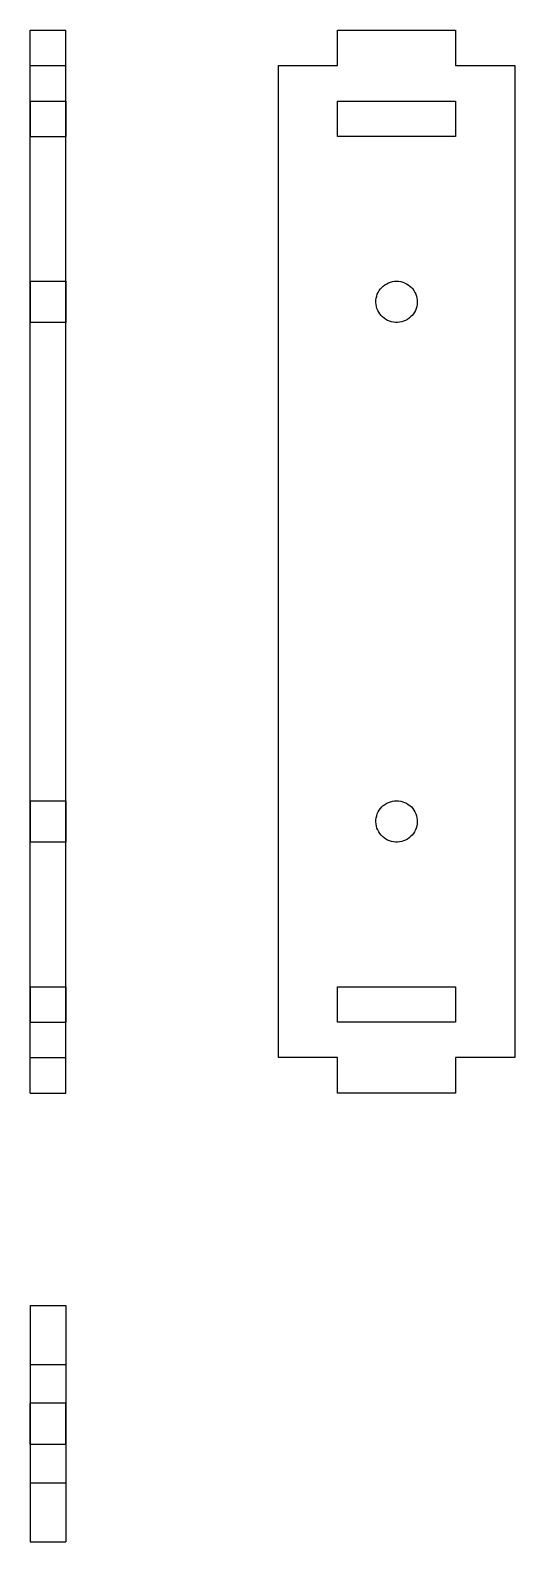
# Model space of a CAD drawing. Extents: x 0 to 0.68, y 0 to 2.13.
import ezdxf

# ---------------------------------------------------------------- set-up
doc = ezdxf.new("R2010")
doc.units = 0
doc.linetypes.add('HIDDEN', pattern=[0.075, 0.050025, -0.024975])
for name, color, linetype in [('FRONT', 7, 'CONTINUOUS'), ('FRONT_HID', 7, 'HIDDEN'), ('LEFT', 7, 'CONTINUOUS'), ('TOP', 7, 'CONTINUOUS'), ('TOP_HID', 7, 'HIDDEN')]:
    doc.layers.add(name, color=color, linetype=linetype)

msp = doc.modelspace()

# ---------------------------------------------------------------- linework, layer by layer
at = {"layer": 'FRONT'}
for p, q in [((0, 2.083333), (0, 2.133333)), ((0, 2.133333), (0.05, 2.133333)), ((0.05, 2.083333), (0.05, 2.133333)), ((0, 0.683333), (0, 2.083333)), ((0, 2.083333), (0.05, 2.083333)), ((0.05, 0.683333), (0.05, 2.083333)), ((0, 0.633333), (0, 0.683333)), ((0, 0.683333), (0.05, 0.683333)), ((0.05, 0.633333), (0.05, 0.683333)), ((0, 0.633333), (0.05, 0.633333))]:
    msp.add_line(p, q, dxfattribs=at)
at = {"layer": 'FRONT_HID', "linetype": 'HIDDEN'}
for p, q in [((0, 1.983333), (0, 2.033333)), ((0, 2.033333), (0, 1.983333)), ((0, 2.033333), (0.05, 2.033333)), ((0, 2.033333), (0.05, 2.033333)), ((0.05, 1.983333), (0.05, 2.033333)), ((0.05, 2.033333), (0.05, 1.983333)), ((0, 1.983333), (0.05, 1.983333)), ((0, 1.983333), (0.05, 1.983333)), ((0, 1.779167), (0, 1.720833)), ((0, 1.720833), (0, 1.779167)), ((0, 1.779167), (0.05, 1.779167)), ((0.05, 1.779167), (0.05, 1.720833)), ((0.05, 1.720833), (0.05, 1.779167)), ((0.05, 1.720833), (0, 1.720833)), ((0, 1.045833), (0, 0.9875)), ((0, 0.9875), (0, 1.045833)), ((0, 1.045833), (0.05, 1.045833)), ((0.05, 1.045833), (0.05, 0.9875)), ((0.05, 0.9875), (0.05, 1.045833)), ((0.05, 0.9875), (0, 0.9875)), ((0, 0.733333), (0, 0.783333)), ((0, 0.783333), (0, 0.733333)), ((0, 0.783333), (0.05, 0.783333)), ((0, 0.783333), (0.05, 0.783333)), ((0.05, 0.733333), (0.05, 0.783333)), ((0.05, 0.783333), (0.05, 0.733333)), ((0, 0.733333), (0.05, 0.733333)), ((0, 0.733333), (0.05, 0.733333))]:
    msp.add_line(p, q, dxfattribs=at)
at = {"layer": 'LEFT'}
for p, q in [((0.433333, 2.083333), (0.433333, 2.133333)), ((0.433333, 2.133333), (0.6, 2.133333)), ((0.6, 2.133333), (0.6, 2.083333)), ((0.35, 0.683333), (0.35, 2.083333)), ((0.35, 2.083333), (0.433333, 2.083333)), ((0.6, 2.083333), (0.683333, 2.083333)), ((0.683333, 2.083333), (0.683333, 0.683333)), ((0.433333, 1.983333), (0.433333, 2.033333)), ((0.433333, 2.033333), (0.6, 2.033333)), ((0.6, 2.033333), (0.6, 1.983333)), ((0.6, 1.983333), (0.433333, 1.983333)), ((0.495787, 1.770365), (0.497919, 1.772343)), ((0.497919, 1.772343), (0.500236, 1.774099)), ((0.500236, 1.774099), (0.502718, 1.775615)), ((0.502718, 1.775615), (0.505337, 1.776876)), ((0.505337, 1.776876), (0.50807, 1.777871)), ((0.50807, 1.777871), (0.510887, 1.778588)), ((0.510887, 1.778588), (0.513763, 1.779022)), ((0.513763, 1.779022), (0.516667, 1.779167)), ((0.516667, 1.779167), (0.519571, 1.779022)), ((0.519571, 1.779022), (0.522446, 1.778588)), ((0.522446, 1.778588), (0.525264, 1.777871)), ((0.525264, 1.777871), (0.527996, 1.776876)), ((0.527996, 1.776876), (0.530616, 1.775615)), ((0.530616, 1.775615), (0.533097, 1.774099)), ((0.533097, 1.774099), (0.535415, 1.772343)), ((0.535415, 1.772343), (0.537546, 1.770365)), ((0.487509, 1.749273), (0.487582, 1.75218)), ((0.487582, 1.75218), (0.487943, 1.755065)), ((0.487943, 1.755065), (0.48859, 1.7579)), ((0.48859, 1.7579), (0.489516, 1.760656)), ((0.489516, 1.760656), (0.490712, 1.763306)), ((0.490712, 1.763306), (0.492166, 1.765824)), ((0.492166, 1.765824), (0.493863, 1.768185)), ((0.493863, 1.768185), (0.495787, 1.770365)), ((0.537546, 1.770365), (0.53947, 1.768185)), ((0.53947, 1.768185), (0.541167, 1.765824)), ((0.541167, 1.765824), (0.542621, 1.763306)), ((0.542621, 1.763306), (0.543817, 1.760656)), ((0.543817, 1.760656), (0.544743, 1.7579)), ((0.544743, 1.7579), (0.54539, 1.755065)), ((0.54539, 1.755065), (0.545752, 1.75218)), ((0.545752, 1.75218), (0.545824, 1.749273)), ((0.487726, 1.746373), (0.487509, 1.749273)), ((0.488231, 1.74351), (0.487726, 1.746373)), ((0.489019, 1.740711), (0.488231, 1.74351)), ((0.490081, 1.738004), (0.489019, 1.740711)), ((0.491408, 1.735417), (0.490081, 1.738004)), ((0.492985, 1.732974), (0.491408, 1.735417)), ((0.494798, 1.730701), (0.492985, 1.732974)), ((0.496828, 1.728619), (0.494798, 1.730701)), ((0.499056, 1.72675), (0.496828, 1.728619)), ((0.536505, 1.728619), (0.534278, 1.72675)), ((0.538535, 1.730701), (0.536505, 1.728619)), ((0.540348, 1.732974), (0.538535, 1.730701)), ((0.541926, 1.735417), (0.540348, 1.732974)), ((0.543252, 1.738004), (0.541926, 1.735417)), ((0.544315, 1.740711), (0.543252, 1.738004)), ((0.545102, 1.74351), (0.544315, 1.740711)), ((0.545607, 1.746373), (0.545102, 1.74351)), ((0.545824, 1.749273), (0.545607, 1.746373)), ((0.501458, 1.725112), (0.499056, 1.72675)), ((0.504012, 1.723722), (0.501458, 1.725112)), ((0.506691, 1.722592), (0.504012, 1.723722)), ((0.50947, 1.721735), (0.506691, 1.722592)), ((0.51232, 1.721159), (0.50947, 1.721735)), ((0.515213, 1.72087), (0.51232, 1.721159)), ((0.518121, 1.72087), (0.515213, 1.72087)), ((0.521014, 1.721159), (0.518121, 1.72087)), ((0.523864, 1.721735), (0.521014, 1.721159)), ((0.526642, 1.722592), (0.523864, 1.721735)), ((0.529322, 1.723722), (0.526642, 1.722592)), ((0.531875, 1.725112), (0.529322, 1.723722)), ((0.534278, 1.72675), (0.531875, 1.725112)), ((0.510887, 1.045255), (0.513763, 1.045688)), ((0.513763, 1.045688), (0.516667, 1.045833)), ((0.516667, 1.045833), (0.519571, 1.045688)), ((0.519571, 1.045688), (0.522446, 1.045255)), ((0.487943, 1.021731), (0.48859, 1.024566)), ((0.48859, 1.024566), (0.489516, 1.027322)), ((0.489516, 1.027322), (0.490712, 1.029973)), ((0.490712, 1.029973), (0.492166, 1.032491)), ((0.492166, 1.032491), (0.493863, 1.034852)), ((0.493863, 1.034852), (0.495787, 1.037032)), ((0.495787, 1.037032), (0.497919, 1.03901)), ((0.497919, 1.03901), (0.500236, 1.040765)), ((0.500236, 1.040765), (0.502718, 1.042281)), ((0.502718, 1.042281), (0.505337, 1.043543)), ((0.505337, 1.043543), (0.50807, 1.044538)), ((0.50807, 1.044538), (0.510887, 1.045255)), ((0.522446, 1.045255), (0.525264, 1.044538)), ((0.525264, 1.044538), (0.527996, 1.043543)), ((0.527996, 1.043543), (0.530616, 1.042281)), ((0.530616, 1.042281), (0.533097, 1.040765)), ((0.533097, 1.040765), (0.535415, 1.03901)), ((0.535415, 1.03901), (0.537546, 1.037032)), ((0.537546, 1.037032), (0.53947, 1.034852)), ((0.53947, 1.034852), (0.541167, 1.032491)), ((0.541167, 1.032491), (0.542621, 1.029973)), ((0.542621, 1.029973), (0.543817, 1.027322)), ((0.543817, 1.027322), (0.544743, 1.024566)), ((0.544743, 1.024566), (0.54539, 1.021731)), ((0.487509, 1.01594), (0.487582, 1.018846)), ((0.487726, 1.01304), (0.487509, 1.01594)), ((0.487582, 1.018846), (0.487943, 1.021731)), ((0.488231, 1.010176), (0.487726, 1.01304)), ((0.489019, 1.007377), (0.488231, 1.010176)), ((0.490081, 1.004671), (0.489019, 1.007377)), ((0.491408, 1.002083), (0.490081, 1.004671)), ((0.543252, 1.004671), (0.541926, 1.002083)), ((0.544315, 1.007377), (0.543252, 1.004671)), ((0.545102, 1.010176), (0.544315, 1.007377)), ((0.545607, 1.01304), (0.545102, 1.010176)), ((0.54539, 1.021731), (0.545752, 1.018846)), ((0.545824, 1.01594), (0.545607, 1.01304)), ((0.545752, 1.018846), (0.545824, 1.01594)), ((0.492985, 0.999641), (0.491408, 1.002083)), ((0.494798, 0.997367), (0.492985, 0.999641)), ((0.496828, 0.995286), (0.494798, 0.997367)), ((0.499056, 0.993417), (0.496828, 0.995286)), ((0.501458, 0.991779), (0.499056, 0.993417)), ((0.504012, 0.990388), (0.501458, 0.991779)), ((0.506691, 0.989259), (0.504012, 0.990388)), ((0.50947, 0.988402), (0.506691, 0.989259)), ((0.51232, 0.987826), (0.50947, 0.988402)), ((0.515213, 0.987536), (0.51232, 0.987826)), ((0.518121, 0.987536), (0.515213, 0.987536)), ((0.521014, 0.987826), (0.518121, 0.987536)), ((0.523864, 0.988402), (0.521014, 0.987826)), ((0.526642, 0.989259), (0.523864, 0.988402)), ((0.529322, 0.990388), (0.526642, 0.989259)), ((0.531875, 0.991779), (0.529322, 0.990388)), ((0.534278, 0.993417), (0.531875, 0.991779)), ((0.536505, 0.995286), (0.534278, 0.993417)), ((0.538535, 0.997367), (0.536505, 0.995286)), ((0.540348, 0.999641), (0.538535, 0.997367)), ((0.541926, 1.002083), (0.540348, 0.999641)), ((0.433333, 0.733333), (0.433333, 0.783333)), ((0.433333, 0.783333), (0.6, 0.783333)), ((0.6, 0.783333), (0.6, 0.733333)), ((0.6, 0.733333), (0.433333, 0.733333)), ((0.433333, 0.683333), (0.35, 0.683333)), ((0.433333, 0.633333), (0.433333, 0.683333)), ((0.683333, 0.683333), (0.6, 0.683333)), ((0.6, 0.683333), (0.6, 0.633333)), ((0.6, 0.633333), (0.433333, 0.633333))]:
    msp.add_line(p, q, dxfattribs=at)
at = {"layer": 'TOP'}
for p, q in [((0, 0.333333), (0, 0.25)), ((0, 0.333333), (0.05, 0.333333)), ((0.05, 0.333333), (0.05, 0.25)), ((0, 0.25), (0, 0.083333)), ((0, 0.25), (0.05, 0.25)), ((0.05, 0.25), (0.05, 0.083333)), ((0, 0.083333), (0, 0)), ((0, 0.083333), (0.05, 0.083333)), ((0.05, 0.083333), (0.05, 0)), ((0, 0), (0.05, 0))]:
    msp.add_line(p, q, dxfattribs=at)
at = {"layer": 'TOP_HID', "linetype": 'HIDDEN'}
for p, q in [((0, 0.1375), (0, 0.195833)), ((0, 0.195833), (0, 0.166667)), ((0, 0.1375), (0, 0.195833)), ((0, 0.195833), (0, 0.166667)), ((0.05, 0.195833), (0, 0.195833)), ((0.05, 0.195833), (0, 0.195833)), ((0.05, 0.1375), (0.05, 0.195833)), ((0.05, 0.195833), (0.05, 0.166667)), ((0.05, 0.1375), (0.05, 0.195833)), ((0.05, 0.195833), (0.05, 0.166667)), ((0, 0.166667), (0, 0.1375)), ((0, 0.166667), (0, 0.1375)), ((0.05, 0.166667), (0.05, 0.1375)), ((0.05, 0.166667), (0.05, 0.1375)), ((0.05, 0.1375), (0, 0.1375)), ((0.05, 0.1375), (0, 0.1375))]:
    msp.add_line(p, q, dxfattribs=at)

doc.saveas('drawing.dxf')
